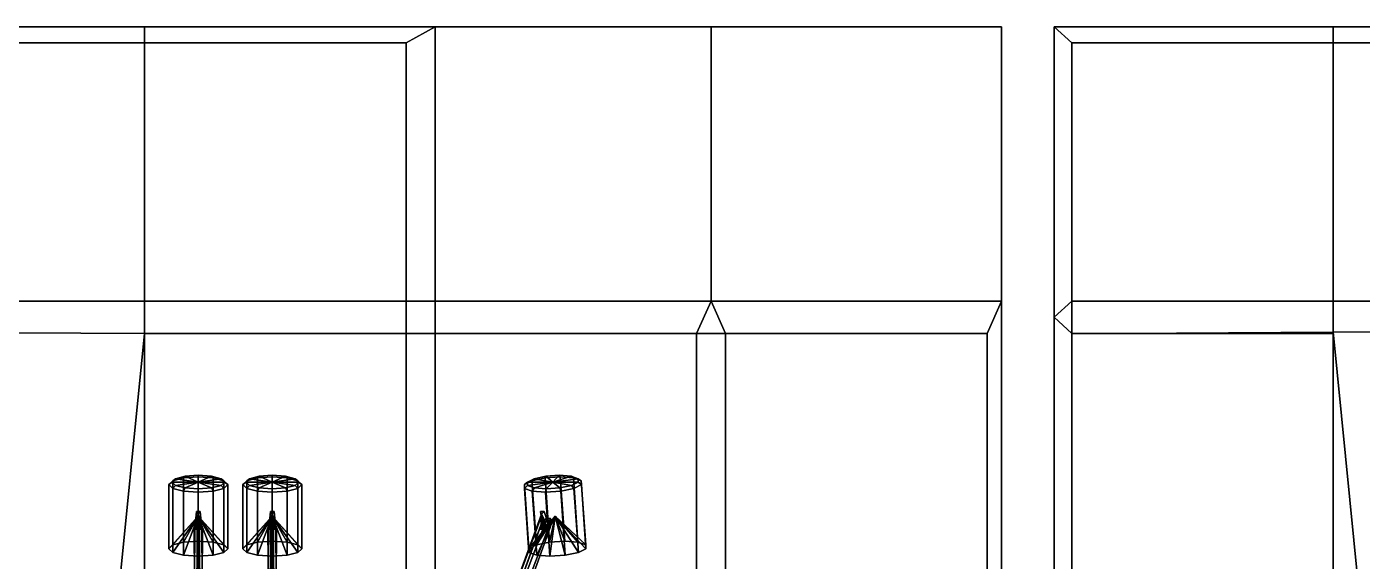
# Model space of a CAD drawing. Extents: x -252 to 252, y 0 to 101.
# Drawn here: x -154.5 to -68.4, y 59.2 to 93.7 of the extents above; entities that cross this region are included whole.
import ezdxf

# ---------------------------------------------------------------- set-up
doc = ezdxf.new("R2010")
doc.units = 0

msp = doc.modelspace()

# ---------------------------------------------------------------- linework, layer by layer
for points in [[(-91.667435, 93.664322, 218.68718), (-91.667191, -0.000022, 218.687424), (-185.538284, 0, 218.687424), (-185.538101, 93.664322, 218.68718)], [(-128.196243, 93.664322, 200.323898), (-91.667435, 93.664322, 218.68718), (-185.538101, 93.664322, 218.68718), (-146.929153, 93.664322, 200.323898)], [(-146.929153, 93.664322, 200.323898), (-185.538101, 93.664322, 218.68718), (-167.535355, 93.664322, 200.323654)], [(-167.535355, 92.616501, 200.323654), (-146.929153, 92.616501, 200.323898), (-146.929153, 93.664322, 200.323898), (-167.535355, 93.664322, 200.323654)], [(-128.196243, 93.664322, 200.323898), (-146.929153, 93.664322, 200.323898), (-146.929153, 92.616501, 200.323898), (-130.069534, 92.616501, 200.323898)], [(-130.069534, 75.979271, 200.323898), (-128.196243, 75.979271, 200.323898), (-128.196243, 93.664322, 200.323898), (-130.069534, 92.616501, 200.323898)], [(-128.196243, 75.979271, 200.323898), (-110.400101, 75.979271, 200.323898), (-110.400101, 93.664322, 200.323654), (-128.196243, 93.664322, 200.323898)], [(-110.400101, 93.664322, 200.323654), (-91.667435, 93.664322, 218.68718), (-128.196243, 93.664322, 200.323898)], [(-91.667191, 93.664322, 200.323898), (-91.667435, 93.664322, 218.68718), (-110.400101, 93.664322, 200.323654)], [(-91.667191, 93.664322, 200.323898), (-110.400101, 93.664322, 200.323654), (-110.400101, 75.979271, 200.323898), (-91.667191, 75.979271, 200.323898)], [(-91.667435, 93.664322, 218.68718), (-91.667191, 75.979271, 200.323898), (-91.667191, 56.198593, 200.323898)], [(-91.667435, 93.664322, 218.68718), (-91.667191, 93.664322, 200.323898), (-91.667191, 75.979271, 200.323898)], [(-91.667191, -0.000022, 218.687424), (-91.667435, 93.664322, 218.68718), (-91.667191, 56.198593, 200.323898), (-91.667191, 37.46571, 200.323898)], [(-88.283768, 56.198578, 200.323654), (-88.283646, 93.664322, 218.68718), (-88.283829, 0, 218.687424), (-88.283585, 38.513527, 200.323898)], [(5.587004, 93.664322, 218.68718), (5.587248, -0.000022, 218.687424), (-88.283829, 0, 218.687424), (-88.283646, 93.664322, 218.68718)], [(-88.283768, 93.664322, 200.323654), (-88.283646, 93.664322, 218.68718), (-88.283768, 74.931458, 200.323654)], [(-87.140518, 75.979271, 200.323898), (-87.140518, 92.616501, 200.323898), (-88.283768, 93.664322, 200.323654), (-88.283768, 74.931458, 200.323654)], [(-87.140518, 92.616501, 200.323898), (-70.280899, 92.616501, 200.323654), (-70.280899, 93.664322, 200.323654), (-88.283768, 93.664322, 200.323654)], [(-70.280899, 93.664322, 200.323654), (-88.283646, 93.664322, 218.68718), (-88.283768, 93.664322, 200.323654)], [(-88.283768, 74.931458, 200.323654), (-88.283646, 93.664322, 218.68718), (-88.283768, 56.198578, 200.323654)], [(-30.941805, 93.664322, 200.323898), (5.587004, 93.664322, 218.68718), (-88.283646, 93.664322, 218.68718), (-49.674713, 93.664322, 200.323898)], [(-49.674713, 93.664322, 200.323898), (-88.283646, 93.664322, 218.68718), (-70.280899, 93.664322, 200.323654)], [(-70.280899, 92.616501, 200.323654), (-49.674713, 92.616501, 200.323898), (-49.674713, 93.664322, 200.323898), (-70.280899, 93.664322, 200.323654)], [(-167.535355, 75.979271, 200.323654), (-146.929153, 75.979271, 200.323898), (-146.929153, 92.616501, 200.323898), (-167.535355, 92.616501, 200.323654)], [(-130.069778, 92.616501, 209.4655), (-146.929153, 92.616501, 209.4655), (-146.929153, 75.979263, 209.4655), (-130.069778, 75.979263, 209.4655)], [(-146.929153, 75.979263, 209.4655), (-146.929153, 92.616501, 209.4655), (-146.929153, 92.616501, 200.323898), (-146.929153, 75.979271, 200.323898)], [(-146.929153, 92.616501, 209.4655), (-130.069778, 92.616501, 209.4655), (-130.069534, 92.616501, 200.323898), (-146.929153, 92.616501, 200.323898)], [(-130.069778, 92.616501, 209.4655), (-130.069778, 75.979263, 209.4655), (-130.069534, 75.979271, 200.323898), (-130.069534, 92.616501, 200.323898)], [(-70.281143, 92.616501, 209.4655), (-87.140579, 92.616501, 209.4655), (-87.140518, 75.979263, 209.4655), (-70.281143, 75.979263, 209.4655)], [(-87.140518, 75.979263, 209.4655), (-87.140579, 92.616501, 209.4655), (-87.140518, 92.616501, 200.323898), (-87.140518, 75.979271, 200.323898)], [(-87.140579, 92.616501, 209.4655), (-70.281143, 92.616501, 209.4655), (-70.280899, 92.616501, 200.323654), (-87.140518, 92.616501, 200.323898)], [(-70.281143, 92.616501, 209.4655), (-70.281143, 75.979263, 209.4655), (-70.280899, 75.979271, 200.323654), (-70.280899, 92.616501, 200.323654)], [(-70.280899, 75.979271, 200.323654), (-49.674713, 75.979271, 200.323898), (-49.674713, 92.616501, 200.323898), (-70.280899, 92.616501, 200.323654)], [(-146.929153, 73.883644, 200.323898), (-146.929153, 75.979271, 200.323898), (-167.535355, 75.979271, 200.323654), (-167.535355, 73.994667, 200.305344)], [(-146.929153, 75.979271, 200.323898), (-146.929153, 73.883644, 200.323898), (-130.069534, 73.883644, 200.323898), (-130.069534, 75.979271, 200.323898)], [(-130.069778, 75.979263, 209.4655), (-146.929153, 75.979263, 209.4655), (-146.929153, 75.979271, 200.323898), (-130.069534, 75.979271, 200.323898)], [(-130.069534, 73.883644, 200.323898), (-128.196243, 73.883644, 200.323898), (-128.196243, 75.979271, 200.323898), (-130.069534, 75.979271, 200.323898)], [(-128.196243, 75.979271, 200.323898), (-128.196243, 73.883644, 200.323898), (-111.336624, 73.883644, 200.323898), (-110.400101, 75.979271, 200.323898)], [(-111.336624, 73.883644, 200.323898), (-109.463577, 73.883644, 200.323898), (-110.400101, 75.979271, 200.323898)], [(-109.463577, 73.883644, 200.323898), (-92.604202, 73.883644, 200.323898), (-91.667191, 75.979271, 200.323898), (-110.400101, 75.979271, 200.323898)], [(-92.604202, 73.883644, 200.323898), (-92.604202, 57.246414, 200.323898), (-91.667191, 56.198593, 200.323898), (-91.667191, 75.979271, 200.323898)], [(-87.140518, 73.883499, 200.323898), (-87.140518, 75.979271, 200.323898), (-88.283768, 74.931458, 200.323654)], [(-70.281143, 75.979263, 209.4655), (-87.140518, 75.979263, 209.4655), (-87.140518, 75.979271, 200.323898), (-70.280899, 75.979271, 200.323654)], [(-87.140518, 75.979271, 200.323898), (-87.140518, 73.883499, 200.323898), (-70.280899, 73.994667, 200.305344), (-70.280899, 75.979271, 200.323654)], [(-49.674713, 73.883644, 200.323898), (-49.674713, 75.979271, 200.323898), (-70.280899, 75.979271, 200.323654), (-70.280899, 73.994667, 200.305344)], [(-87.140762, 57.246414, 200.323654), (-87.140518, 73.883499, 200.323898), (-88.283768, 74.931458, 200.323654), (-88.283768, 56.198578, 200.323654)], [(-148.802444, 55.150764, 200.323898), (-146.929153, 73.883644, 200.323898), (-167.535355, 73.994667, 200.305344), (-165.662125, 55.150764, 200.323898)], [(-146.929153, 57.246414, 200.323898), (-146.929153, 73.883644, 200.323898), (-148.802444, 55.150764, 200.323898)], [(-146.929153, 57.246407, 209.4655), (-146.929153, 73.883636, 209.4655), (-146.929153, 73.883644, 200.323898), (-146.929153, 57.246414, 200.323898)], [(-146.929153, 73.883636, 209.4655), (-130.069778, 73.883636, 209.4655), (-130.069534, 73.883644, 200.323898), (-146.929153, 73.883644, 200.323898)], [(-130.069778, 73.883636, 209.4655), (-146.929153, 73.883636, 209.4655), (-146.929153, 57.246407, 209.4655), (-130.069778, 57.246407, 209.4655)], [(-130.069778, 73.883636, 209.4655), (-130.069778, 57.246407, 209.4655), (-130.069534, 57.246414, 200.323898), (-130.069534, 73.883644, 200.323898)], [(-128.196243, 73.883644, 200.323898), (-130.069534, 73.883644, 200.323898), (-130.069534, 57.246414, 200.323898), (-128.196243, 57.246414, 200.323898)], [(-128.196243, 57.246407, 209.4655), (-128.196243, 73.883636, 209.4655), (-128.196243, 73.883644, 200.323898), (-128.196243, 57.246414, 200.323898)], [(-128.196243, 73.883636, 209.4655), (-111.336868, 73.883636, 209.465744), (-111.336624, 73.883644, 200.323898), (-128.196243, 73.883644, 200.323898)], [(-111.336868, 73.883636, 209.465744), (-128.196243, 73.883636, 209.4655), (-128.196243, 57.246407, 209.4655), (-111.336868, 57.246407, 209.4655)], [(-111.336868, 73.883636, 209.465744), (-111.336868, 57.246407, 209.4655), (-111.336624, 57.246414, 200.323898), (-111.336624, 73.883644, 200.323898)], [(-111.336624, 57.246414, 200.323898), (-109.463577, 57.246414, 200.323898), (-109.463577, 73.883644, 200.323898), (-111.336624, 73.883644, 200.323898)], [(-109.463577, 57.246407, 209.465744), (-109.463577, 73.883636, 209.4655), (-109.463577, 73.883644, 200.323898), (-109.463577, 57.246414, 200.323898)], [(-109.463577, 73.883636, 209.4655), (-92.603958, 73.883636, 209.4655), (-92.604202, 73.883644, 200.323898), (-109.463577, 73.883644, 200.323898)], [(-92.603958, 73.883636, 209.4655), (-109.463577, 73.883636, 209.4655), (-109.463577, 57.246407, 209.465744), (-92.603958, 57.246407, 209.4655)], [(-92.603958, 73.883636, 209.4655), (-92.603958, 57.246407, 209.4655), (-92.604202, 57.246414, 200.323898), (-92.604202, 73.883644, 200.323898)], [(-87.140762, 57.246254, 209.447189), (-87.140701, 73.883476, 209.446945), (-87.140518, 73.883484, 200.305344), (-87.140518, 57.246254, 200.305344)], [(-70.281143, 73.883476, 209.446945), (-87.140701, 73.883476, 209.446945), (-87.140762, 57.246254, 209.447189), (-70.281143, 57.246254, 209.447189)], [(-87.140701, 73.883476, 209.446945), (-70.281143, 73.883476, 209.446945), (-70.280899, 73.883484, 200.305344), (-87.140518, 73.883484, 200.305344)], [(-70.281143, 73.883476, 209.446945), (-70.281143, 57.246254, 209.447189), (-70.280899, 57.246254, 200.305344), (-70.280899, 73.883484, 200.305344)], [(-68.407669, 55.150764, 200.323898), (-70.280899, 73.994667, 200.305344), (-70.280899, 57.246254, 200.305344)], [(-51.548004, 55.150764, 200.323898), (-49.674713, 73.883644, 200.323898), (-70.280899, 73.994667, 200.305344), (-68.407669, 55.150764, 200.323898)], [(-144.311813, 64.687241, -18.791405), (-144.932327, 64.526634, -18.192032), (-145.112656, 64.390854, -18.33625), (-144.415939, 64.571182, -19.009254)], [(-143.464188, 64.307251, -17.373314), (-144.932327, 64.526634, -18.192032), (-144.311813, 64.687241, -18.791405)], [(-143.464127, 64.746025, -19.010796), (-144.311813, 64.687241, -18.791405), (-144.415939, 64.571182, -19.009254), (-143.464188, 64.637184, -19.2556)], [(-143.464188, 64.637184, -19.2556), (-144.415939, 64.571182, -19.009254), (-144.415939, 60.440865, -20.115974), (-143.464127, 60.50687, -20.362236)], [(-143.464188, 64.307251, -17.373314), (-144.311813, 64.687241, -18.791405), (-143.464127, 64.746025, -19.010796)], [(-143.464188, 64.307251, -17.373314), (-143.464127, 64.746025, -19.010796), (-142.61647, 64.687241, -18.791443)], [(-142.61647, 64.687241, -18.791443), (-143.464127, 64.746025, -19.010796), (-143.464188, 64.637184, -19.2556), (-142.512436, 64.571182, -19.009247)], [(-143.464188, 64.307251, -17.373314), (-142.61647, 64.687241, -18.791443), (-141.995956, 64.526634, -18.192078)], [(-142.512436, 64.571182, -19.009247), (-143.464188, 64.637184, -19.2556), (-143.464127, 60.50687, -20.362236), (-142.512436, 60.440865, -20.115967)], [(-141.995956, 64.526634, -18.192078), (-142.61647, 64.687241, -18.791443), (-142.512436, 64.571182, -19.009247), (-141.815689, 64.390854, -18.33625)], [(-140.162613, 64.526634, 76.683945), (-139.542099, 64.687241, 77.28331), (-139.646133, 64.571182, 77.501114), (-140.34288, 64.390854, 76.828117)], [(-138.694382, 64.307251, 75.865181), (-139.542099, 64.687241, 77.28331), (-140.162613, 64.526634, 76.683945)], [(-139.542099, 64.687241, 77.28331), (-138.694443, 64.746025, 77.502663), (-138.694382, 64.637184, 77.747467), (-139.646133, 64.571182, 77.501114)], [(-139.646133, 64.571182, 77.501114), (-138.694382, 64.637184, 77.747467), (-138.694443, 60.50687, 78.854103), (-139.646133, 60.440865, 78.607834)], [(-138.694382, 64.307251, 75.865181), (-138.694443, 64.746025, 77.502663), (-139.542099, 64.687241, 77.28331)], [(-138.694382, 64.307251, 75.865181), (-137.846786, 64.687241, 77.283272), (-138.694443, 64.746025, 77.502663)], [(-138.694443, 64.746025, 77.502663), (-137.846786, 64.687241, 77.283272), (-137.74263, 64.571182, 77.501122), (-138.694382, 64.637184, 77.747467)], [(-138.694382, 64.637184, 77.747467), (-137.74263, 64.571182, 77.501122), (-137.74263, 60.440865, 78.607841), (-138.694443, 60.50687, 78.854103)], [(-138.694382, 64.307251, 75.865181), (-137.226273, 64.526634, 76.683899), (-137.846786, 64.687241, 77.283272)], [(-137.846786, 64.687241, 77.283272), (-137.226273, 64.526634, 76.683899), (-137.045914, 64.390854, 76.828117), (-137.74263, 64.571182, 77.501122)], [(-121.817245, 64.526634, -199.103561), (-121.062759, 64.687241, -198.685226), (-121.106888, 64.571182, -198.447922), (-121.954086, 64.390854, -198.917648)], [(-120.610977, 64.307251, -200.274429), (-121.062759, 64.687241, -198.685226), (-121.817245, 64.526634, -199.103561)], [(-121.062759, 64.687241, -198.685226), (-120.18721, 64.746025, -198.692734), (-120.123795, 64.637184, -198.456284), (-121.106888, 64.571182, -198.447922)], [(-121.106888, 64.571182, -198.447922), (-120.123795, 64.637184, -198.456284), (-119.837418, 60.50687, -197.387344), (-120.82045, 60.440865, -197.378891)], [(-120.610977, 64.307251, -200.274429), (-120.18721, 64.746025, -198.692734), (-121.062759, 64.687241, -198.685226)], [(-120.610977, 64.307251, -200.274429), (-119.425217, 64.687241, -199.124039), (-120.18721, 64.746025, -198.692734)], [(-120.610977, 64.307251, -200.274429), (-118.980972, 64.526634, -199.863602), (-119.425217, 64.687241, -199.124039)], [(-120.18721, 64.746025, -198.692734), (-119.425217, 64.687241, -199.124039), (-119.268234, 64.571182, -198.940567), (-120.123795, 64.637184, -198.456284)], [(-120.123795, 64.637184, -198.456284), (-119.268234, 64.571182, -198.940567), (-118.981796, 60.440865, -197.871567), (-119.837418, 60.50687, -197.387344)], [(-119.425217, 64.687241, -199.124039), (-118.980972, 64.526634, -199.863602), (-118.769424, 64.390854, -199.770981), (-119.268234, 64.571182, -198.940567)], [(-144.932327, 64.526634, -18.192032), (-145.1595, 64.307251, -17.373276), (-145.367661, 64.144524, -17.416893), (-145.112656, 64.390854, -18.33625)], [(-145.112656, 64.390854, -18.33625), (-145.367661, 64.144524, -17.416893), (-145.367661, 60.014206, -18.523613), (-145.112686, 60.26054, -19.442963)], [(-145.1595, 64.307251, -17.373276), (-144.932358, 64.087868, -16.554558), (-145.112625, 63.89819, -16.497551), (-145.367661, 64.144524, -17.416893)], [(-145.367661, 64.144524, -17.416893), (-145.112625, 63.89819, -16.497551), (-145.112625, 59.767876, -17.604263), (-145.367661, 60.014206, -18.523613)], [(-143.464188, 64.307251, -17.373314), (-145.1595, 64.307251, -17.373276), (-144.932327, 64.526634, -18.192032)], [(-143.464188, 64.307251, -17.373314), (-144.932358, 64.087868, -16.554558), (-145.1595, 64.307251, -17.373276)], [(-144.415939, 64.571182, -19.009254), (-145.112656, 64.390854, -18.33625), (-145.112686, 60.26054, -19.442963), (-144.415939, 60.440865, -20.115974)], [(-144.932358, 64.087868, -16.554558), (-144.311844, 63.927269, -15.955185), (-144.415939, 63.717857, -15.824623), (-145.112625, 63.89819, -16.497551)], [(-145.112625, 63.89819, -16.497551), (-144.415939, 63.717857, -15.824623), (-144.415939, 59.587547, -16.931343), (-145.112625, 59.767876, -17.604263)], [(-143.464188, 64.307251, -17.373314), (-144.311844, 63.927269, -15.955185), (-144.932358, 64.087868, -16.554558)], [(-144.311844, 63.927269, -15.955185), (-143.464127, 63.868484, -15.735756), (-143.464188, 63.651855, -15.578278), (-144.415939, 63.717857, -15.824623)], [(-143.464188, 64.307251, -17.373314), (-143.464127, 63.868484, -15.735756), (-144.311844, 63.927269, -15.955185)], [(-143.464188, 64.307251, -17.373314), (-141.995956, 64.526634, -18.192078), (-141.768936, 64.307251, -17.373276)], [(-143.464188, 64.307251, -17.373314), (-141.996017, 64.087868, -16.554596), (-142.616531, 63.927269, -15.955223)], [(-143.464188, 64.307251, -17.373314), (-141.768936, 64.307251, -17.373276), (-141.996017, 64.087868, -16.554596)], [(-143.464188, 64.307251, -17.373314), (-142.616531, 63.927269, -15.955223), (-143.464127, 63.868484, -15.735756)], [(-143.464127, 63.868484, -15.735756), (-142.616531, 63.927269, -15.955223), (-142.512436, 63.717857, -15.824615), (-143.464188, 63.651855, -15.578278)], [(-142.616531, 63.927269, -15.955223), (-141.996017, 64.087868, -16.554596), (-141.815659, 63.89819, -16.497551), (-142.512436, 63.717857, -15.824615)], [(-141.815689, 64.390854, -18.33625), (-142.512436, 64.571182, -19.009247), (-142.512436, 60.440865, -20.115967), (-141.815689, 60.26054, -19.442963)], [(-142.512436, 63.717857, -15.824615), (-141.815659, 63.89819, -16.497551), (-141.815659, 59.767876, -17.604263), (-142.512436, 59.587547, -16.931335)], [(-141.996017, 64.087868, -16.554596), (-141.768936, 64.307251, -17.373276), (-141.560623, 64.144524, -17.416893), (-141.815659, 63.89819, -16.497551)], [(-141.768936, 64.307251, -17.373276), (-141.995956, 64.526634, -18.192078), (-141.815689, 64.390854, -18.33625), (-141.560623, 64.144524, -17.416893)], [(-141.560623, 64.144524, -17.416893), (-141.815689, 64.390854, -18.33625), (-141.815689, 60.26054, -19.442963), (-141.560623, 60.014206, -18.523613)], [(-141.815659, 63.89819, -16.497551), (-141.560623, 64.144524, -17.416893), (-141.560623, 60.014206, -18.523613), (-141.815659, 59.767876, -17.604263)], [(-140.389633, 64.307251, 75.865143), (-140.162613, 64.526634, 76.683945), (-140.34288, 64.390854, 76.828117), (-140.597946, 64.144524, 75.90876)], [(-140.597946, 64.144524, 75.90876), (-140.34288, 64.390854, 76.828117), (-140.34288, 60.26054, 77.93483), (-140.597946, 60.014206, 77.01548)], [(-140.162582, 64.087868, 75.046463), (-140.389633, 64.307251, 75.865143), (-140.597946, 64.144524, 75.90876), (-140.342941, 63.89819, 74.989418)], [(-140.342941, 63.89819, 74.989418), (-140.597946, 64.144524, 75.90876), (-140.597946, 60.014206, 77.01548), (-140.342941, 59.767876, 76.09613)], [(-138.694382, 64.307251, 75.865181), (-140.162613, 64.526634, 76.683945), (-140.389633, 64.307251, 75.865143)], [(-138.694382, 64.307251, 75.865181), (-140.389633, 64.307251, 75.865143), (-140.162582, 64.087868, 75.046463)], [(-139.542068, 63.927269, 74.44709), (-140.162582, 64.087868, 75.046463), (-140.342941, 63.89819, 74.989418), (-139.646133, 63.717857, 74.316483)], [(-139.646133, 63.717857, 74.316483), (-140.342941, 63.89819, 74.989418), (-140.342941, 59.767876, 76.09613), (-139.646133, 59.587547, 75.423203)], [(-140.34288, 64.390854, 76.828117), (-139.646133, 64.571182, 77.501114), (-139.646133, 60.440865, 78.607834), (-140.34288, 60.26054, 77.93483)], [(-138.694382, 64.307251, 75.865181), (-140.162582, 64.087868, 75.046463), (-139.542068, 63.927269, 74.44709)], [(-138.694443, 63.868484, 74.227623), (-139.542068, 63.927269, 74.44709), (-139.646133, 63.717857, 74.316483), (-138.694382, 63.651855, 74.070145)], [(-138.694382, 64.307251, 75.865181), (-139.542068, 63.927269, 74.44709), (-138.694443, 63.868484, 74.227623)], [(-138.694382, 64.307251, 75.865181), (-138.694443, 63.868484, 74.227623), (-137.846725, 63.927269, 74.447052)], [(-137.846725, 63.927269, 74.447052), (-138.694443, 63.868484, 74.227623), (-138.694382, 63.651855, 74.070145), (-137.74263, 63.717857, 74.31649)], [(-138.694382, 64.307251, 75.865181), (-136.999069, 64.307251, 75.865143), (-137.226273, 64.526634, 76.683899)], [(-138.694382, 64.307251, 75.865181), (-137.226212, 64.087868, 75.046425), (-136.999069, 64.307251, 75.865143)], [(-138.694382, 64.307251, 75.865181), (-137.846725, 63.927269, 74.447052), (-137.226212, 64.087868, 75.046425)], [(-137.226212, 64.087868, 75.046425), (-137.846725, 63.927269, 74.447052), (-137.74263, 63.717857, 74.31649), (-137.045944, 63.89819, 74.989418)], [(-137.74263, 64.571182, 77.501122), (-137.045914, 64.390854, 76.828117), (-137.045914, 60.26054, 77.93483), (-137.74263, 60.440865, 78.607841)], [(-137.045944, 63.89819, 74.989418), (-137.74263, 63.717857, 74.31649), (-137.74263, 59.587547, 75.42321), (-137.045944, 59.767876, 76.09613)], [(-137.226273, 64.526634, 76.683899), (-136.999069, 64.307251, 75.865143), (-136.790939, 64.144524, 75.90876), (-137.045914, 64.390854, 76.828117)], [(-136.999069, 64.307251, 75.865143), (-137.226212, 64.087868, 75.046425), (-137.045944, 63.89819, 74.989418), (-136.790939, 64.144524, 75.90876)], [(-136.790939, 64.144524, 75.90876), (-137.045944, 63.89819, 74.989418), (-137.045944, 59.767876, 76.09613), (-136.790939, 60.014206, 77.01548)], [(-137.045914, 64.390854, 76.828117), (-136.790939, 64.144524, 75.90876), (-136.790939, 60.014206, 77.01548), (-137.045914, 60.26054, 77.93483)], [(-122.248459, 64.307251, -199.835709), (-121.817245, 64.526634, -199.103561), (-121.954086, 64.390854, -198.917648), (-122.4384, 64.144524, -199.73967)], [(-122.4384, 64.144524, -199.73967), (-121.954086, 64.390854, -198.917648), (-121.667648, 60.26054, -197.848648), (-122.151962, 60.014206, -198.67067)], [(-122.241043, 64.087868, -200.685257), (-122.248459, 64.307251, -199.835709), (-122.4384, 64.144524, -199.73967), (-122.430008, 63.89819, -200.69368)], [(-122.430008, 63.89819, -200.69368), (-122.4384, 64.144524, -199.73967), (-122.151962, 60.014206, -198.67067), (-122.14357, 59.767876, -199.62468)], [(-121.796799, 63.927269, -201.42482), (-122.241043, 64.087868, -200.685257), (-122.430008, 63.89819, -200.69368), (-121.931137, 63.717857, -201.524033)], [(-121.931137, 63.717857, -201.524033), (-122.430008, 63.89819, -200.69368), (-122.14357, 59.767876, -199.62468), (-121.644699, 59.587547, -200.455032)], [(-120.610977, 64.307251, -200.274429), (-121.817245, 64.526634, -199.103561), (-122.248459, 64.307251, -199.835709)], [(-120.610977, 64.307251, -200.274429), (-122.248459, 64.307251, -199.835709), (-122.241043, 64.087868, -200.685257)], [(-120.610977, 64.307251, -200.274429), (-122.241043, 64.087868, -200.685257), (-121.796799, 63.927269, -201.42482)], [(-121.954086, 64.390854, -198.917648), (-121.106888, 64.571182, -198.447922), (-120.82045, 60.440865, -197.378891), (-121.667648, 60.26054, -197.848648)], [(-121.034866, 63.868484, -201.856186), (-121.796799, 63.927269, -201.42482), (-121.931137, 63.717857, -201.524033), (-121.075577, 63.651855, -202.008316)], [(-120.610977, 64.307251, -200.274429), (-121.796799, 63.927269, -201.42482), (-121.034866, 63.868484, -201.856186)], [(-120.159256, 63.927269, -201.863632), (-121.034866, 63.868484, -201.856186), (-121.075577, 63.651855, -202.008316), (-120.092484, 63.717857, -202.016678)], [(-120.610977, 64.307251, -200.274429), (-121.034866, 63.868484, -201.856186), (-120.159256, 63.927269, -201.863632)], [(-120.610977, 64.307251, -200.274429), (-118.973434, 64.307251, -200.713242), (-118.980972, 64.526634, -199.863602)], [(-120.610977, 64.307251, -200.274429), (-119.404739, 64.087868, -201.445267), (-118.973434, 64.307251, -200.713242)], [(-120.610977, 64.307251, -200.274429), (-120.159256, 63.927269, -201.863632), (-119.404739, 64.087868, -201.445267)], [(-119.404739, 64.087868, -201.445267), (-120.159256, 63.927269, -201.863632), (-120.092484, 63.717857, -202.016678), (-119.245377, 63.89819, -201.547012)], [(-119.245377, 63.89819, -201.547012), (-120.092484, 63.717857, -202.016678), (-119.806046, 59.587547, -200.947678), (-118.958939, 59.767876, -200.478012)], [(-118.973434, 64.307251, -200.713242), (-119.404739, 64.087868, -201.445267), (-119.245377, 63.89819, -201.547012), (-118.761093, 64.144524, -200.724991)], [(-119.268234, 64.571182, -198.940567), (-118.769424, 64.390854, -199.770981), (-118.482986, 60.26054, -198.701981), (-118.981796, 60.440865, -197.871567)], [(-118.761093, 64.144524, -200.724991), (-119.245377, 63.89819, -201.547012), (-118.958939, 59.767876, -200.478012), (-118.474655, 60.014206, -199.655991)], [(-118.980972, 64.526634, -199.863602), (-118.973434, 64.307251, -200.713242), (-118.761093, 64.144524, -200.724991), (-118.769424, 64.390854, -199.770981)], [(-118.769424, 64.390854, -199.770981), (-118.761093, 64.144524, -200.724991), (-118.474655, 60.014206, -199.655991), (-118.482986, 60.26054, -198.701981)], [(-144.415939, 63.717857, -15.824623), (-143.464188, 63.651855, -15.578278), (-143.464188, 59.521545, -16.684998), (-144.415939, 59.587547, -16.931343)], [(-143.464188, 63.651855, -15.578278), (-142.512436, 63.717857, -15.824615), (-142.512436, 59.587547, -16.931335), (-143.464188, 59.521545, -16.684998)], [(-138.694382, 63.651855, 74.070145), (-139.646133, 63.717857, 74.316483), (-139.646133, 59.587547, 75.423203), (-138.694382, 59.521545, 75.176865)], [(-137.74263, 63.717857, 74.31649), (-138.694382, 63.651855, 74.070145), (-138.694382, 59.521545, 75.176865), (-137.74263, 59.587547, 75.42321)], [(-121.075577, 63.651855, -202.008316), (-121.931137, 63.717857, -201.524033), (-121.644699, 59.587547, -200.455032), (-120.789139, 59.521545, -200.939285)], [(-120.092484, 63.717857, -202.016678), (-121.075577, 63.651855, -202.008316), (-120.789139, 59.521545, -200.939285), (-119.806046, 59.587547, -200.947678)], [(-143.464188, 62.11216, -17.96151), (-145.112686, 60.26054, -19.442963), (-145.367661, 60.014206, -18.523613)], [(-143.464188, 62.11216, -17.96151), (-145.367661, 60.014206, -18.523613), (-145.112625, 59.767876, -17.604263)], [(-143.464188, 62.11216, -17.96151), (-144.415939, 60.440865, -20.115974), (-145.112686, 60.26054, -19.442963)], [(-143.464188, 62.11216, -17.96151), (-145.112625, 59.767876, -17.604263), (-144.415939, 59.587547, -16.931343)], [(-143.464188, 62.11216, -17.96151), (-143.464127, 60.50687, -20.362236), (-144.415939, 60.440865, -20.115974)], [(-143.464188, 62.11216, -17.96151), (-144.415939, 59.587547, -16.931343), (-143.464188, 59.521545, -16.684998)], [(-143.351181, 62.404327, -14.785599), (-143.577164, 62.404327, -14.785637), (-143.663651, 61.553795, -15.557556), (-143.264603, 61.553795, -15.557518)], [(-143.577164, 62.404327, -14.785637), (-143.464127, 62.233093, -14.617249), (-143.619736, 61.317402, -15.173706), (-143.663651, 61.553795, -15.557556)], [(-143.546982, 62.000816, -14.75367), (-143.619736, 61.317402, -15.173706), (-143.464127, 62.233093, -14.617249)], [(-143.577164, 62.404327, -14.785637), (-143.351181, 62.404327, -14.785599), (-143.464127, 62.233093, -14.617249)], [(-143.546982, 62.000816, -14.75367), (-143.464127, 62.233093, -14.617249), (-143.464127, 55.787048, -5.433395), (-143.56926, 55.562237, -5.609726)], [(-143.464127, 62.233093, -14.617249), (-143.546982, 62.000816, -14.75367), (-143.380814, 62.000816, -14.7537)], [(-143.464188, 62.11216, -17.96151), (-142.512436, 59.587547, -16.931335), (-141.815659, 59.767876, -17.604263)], [(-143.464188, 62.11216, -17.96151), (-141.815659, 59.767876, -17.604263), (-141.560623, 60.014206, -18.523613)], [(-143.464188, 62.11216, -17.96151), (-141.560623, 60.014206, -18.523613), (-141.815689, 60.26054, -19.442963)], [(-143.464188, 62.11216, -17.96151), (-141.815689, 60.26054, -19.442963), (-142.512436, 60.440865, -20.115967)], [(-143.464188, 62.11216, -17.96151), (-142.512436, 60.440865, -20.115967), (-143.464127, 60.50687, -20.362236)], [(-143.464188, 62.11216, -17.96151), (-143.464188, 59.521545, -16.684998), (-142.512436, 59.587547, -16.931335)], [(-143.464127, 62.233093, -14.617249), (-143.351181, 62.404327, -14.785599), (-143.264603, 61.553795, -15.557518), (-143.308517, 61.317402, -15.173744)], [(-143.464127, 62.233093, -14.617249), (-143.380814, 62.000816, -14.7537), (-143.358475, 55.562237, -5.609665), (-143.464127, 55.787048, -5.433395)], [(-143.380814, 62.000816, -14.7537), (-143.464127, 62.233093, -14.617249), (-143.308517, 61.317402, -15.173744)], [(-138.694382, 62.11216, 76.453377), (-140.342941, 59.767876, 76.09613), (-140.597946, 60.014206, 77.01548)], [(-138.694382, 62.11216, 76.453377), (-140.597946, 60.014206, 77.01548), (-140.34288, 60.26054, 77.93483)], [(-138.694382, 62.11216, 76.453377), (-139.646133, 59.587547, 75.423203), (-140.342941, 59.767876, 76.09613)], [(-138.694382, 62.11216, 76.453377), (-140.34288, 60.26054, 77.93483), (-139.646133, 60.440865, 78.607834)], [(-138.694382, 62.11216, 76.453377), (-139.646133, 60.440865, 78.607834), (-138.694443, 60.50687, 78.854103)], [(-138.694382, 62.11216, 76.453377), (-138.694382, 59.521545, 75.176865), (-139.646133, 59.587547, 75.423203)], [(-138.694443, 62.233093, 73.109116), (-138.807388, 62.404327, 73.277466), (-138.893967, 61.553795, 74.049385), (-138.850052, 61.317402, 73.665611)], [(-138.807388, 62.404327, 73.277466), (-138.581406, 62.404327, 73.277504), (-138.494919, 61.553795, 74.049423), (-138.893967, 61.553795, 74.049385)], [(-138.777756, 62.000816, 73.245567), (-138.694443, 62.233093, 73.109116), (-138.850052, 61.317402, 73.665611)], [(-138.581406, 62.404327, 73.277504), (-138.807388, 62.404327, 73.277466), (-138.694443, 62.233093, 73.109116)], [(-138.694443, 62.233093, 73.109116), (-138.777756, 62.000816, 73.245567), (-138.800095, 55.562237, 64.101532), (-138.694443, 55.787048, 63.925262)], [(-138.694443, 62.233093, 73.109116), (-138.611618, 62.000816, 73.245537), (-138.777756, 62.000816, 73.245567)], [(-138.581406, 62.404327, 73.277504), (-138.694443, 62.233093, 73.109116), (-138.538834, 61.317402, 73.665573), (-138.494919, 61.553795, 74.049423)], [(-138.611618, 62.000816, 73.245537), (-138.694443, 62.233093, 73.109116), (-138.694443, 55.787048, 63.925262), (-138.58934, 55.562237, 64.101593)], [(-138.611618, 62.000816, 73.245537), (-138.538834, 61.317402, 73.665573), (-138.694443, 62.233093, 73.109116)], [(-138.694382, 62.11216, 76.453377), (-138.694443, 60.50687, 78.854103), (-137.74263, 60.440865, 78.607841)], [(-138.694382, 62.11216, 76.453377), (-137.74263, 60.440865, 78.607841), (-137.045914, 60.26054, 77.93483)], [(-138.694382, 62.11216, 76.453377), (-137.045914, 60.26054, 77.93483), (-136.790939, 60.014206, 77.01548)], [(-138.694382, 62.11216, 76.453377), (-136.790939, 60.014206, 77.01548), (-137.045944, 59.767876, 76.09613)], [(-138.694382, 62.11216, 76.453377), (-137.045944, 59.767876, 76.09613), (-137.74263, 59.587547, 75.42321)], [(-138.694382, 62.11216, 76.453377), (-137.74263, 59.587547, 75.42321), (-138.694382, 59.521545, 75.176865)], [(-121.324356, 62.233093, -202.936569), (-121.369492, 62.000816, -202.783218), (-123.757736, 55.562237, -211.609879), (-123.701309, 55.787048, -211.80751)], [(-121.20903, 62.000816, -202.826248), (-121.324356, 62.233093, -202.936569), (-123.701309, 55.787048, -211.80751), (-123.554123, 55.562237, -211.664383)], [(-120.458755, 62.11216, -199.706284), (-122.14357, 59.767876, -199.62468), (-122.151962, 60.014206, -198.67067)], [(-120.458755, 62.11216, -199.706284), (-122.151962, 60.014206, -198.67067), (-121.667648, 60.26054, -197.848648)], [(-120.458755, 62.11216, -199.706284), (-121.644699, 59.587547, -200.455032), (-122.14357, 59.767876, -199.62468)], [(-120.458755, 62.11216, -199.706284), (-121.667648, 60.26054, -197.848648), (-120.82045, 60.440865, -197.378891)], [(-120.458755, 62.11216, -199.706284), (-120.789139, 59.521545, -200.939285), (-121.644699, 59.587547, -200.455032)], [(-121.171585, 62.404327, -202.803177), (-121.389877, 62.404327, -202.744736), (-121.324356, 62.233093, -202.936569)], [(-121.324356, 62.233093, -202.936569), (-121.389877, 62.404327, -202.744736), (-121.273697, 61.553795, -201.9767), (-121.330612, 61.317402, -202.35878)], [(-121.389877, 62.404327, -202.744736), (-121.171585, 62.404327, -202.803177), (-120.88826, 61.553795, -202.079941), (-121.273697, 61.553795, -201.9767)], [(-121.324356, 62.233093, -202.936569), (-121.20903, 62.000816, -202.826248), (-121.369492, 62.000816, -202.783218)], [(-121.369492, 62.000816, -202.783218), (-121.324356, 62.233093, -202.936569), (-121.330612, 61.317402, -202.35878)], [(-121.171585, 62.404327, -202.803177), (-121.324356, 62.233093, -202.936569), (-121.030014, 61.317402, -202.439346), (-120.88826, 61.553795, -202.079941)], [(-121.20903, 62.000816, -202.826248), (-121.030014, 61.317402, -202.439346), (-121.324356, 62.233093, -202.936569)], [(-120.458755, 62.11216, -199.706284), (-120.82045, 60.440865, -197.378891), (-119.837418, 60.50687, -197.387344)], [(-120.458755, 62.11216, -199.706284), (-119.806046, 59.587547, -200.947678), (-120.789139, 59.521545, -200.939285)], [(-120.458755, 62.11216, -199.706284), (-119.837418, 60.50687, -197.387344), (-118.981796, 60.440865, -197.871567)], [(-120.458755, 62.11216, -199.706284), (-118.981796, 60.440865, -197.871567), (-118.482986, 60.26054, -198.701981)], [(-120.458755, 62.11216, -199.706284), (-118.482986, 60.26054, -198.701981), (-118.474655, 60.014206, -199.655991)], [(-120.458755, 62.11216, -199.706284), (-118.474655, 60.014206, -199.655991), (-118.958939, 59.767876, -200.478012)], [(-120.458755, 62.11216, -199.706284), (-118.958939, 59.767876, -200.478012), (-119.806046, 59.587547, -200.947678)], [(-143.24263, 61.375038, -15.878426), (-143.685715, 61.375038, -15.878365), (-143.741074, 54.753464, -6.491165), (-143.187302, 54.753464, -6.491127)], [(-143.685715, 61.375038, -15.878365), (-143.741013, 61.266808, -15.101486), (-143.683701, 54.972626, -6.112518), (-143.741074, 54.753464, -6.491165)], [(-143.663651, 61.553795, -15.557556), (-143.741013, 61.266808, -15.101486), (-143.685715, 61.375038, -15.878365)], [(-143.619736, 61.317402, -15.173706), (-143.741013, 61.266808, -15.101486), (-143.663651, 61.553795, -15.557556)], [(-143.619736, 61.317402, -15.173706), (-143.308517, 61.317402, -15.173744), (-143.187241, 61.266808, -15.101448), (-143.741013, 61.266808, -15.101486)], [(-143.741013, 61.266808, -15.101486), (-143.187241, 61.266808, -15.101448), (-143.244644, 54.972626, -6.112518), (-143.683701, 54.972626, -6.112518)], [(-143.630295, 61.822395, -16.447968), (-143.630295, 61.963112, -16.234512), (-143.663651, 61.553795, -15.557556), (-143.685715, 61.375038, -15.878365)], [(-143.297989, 61.822395, -16.447975), (-143.630295, 61.822395, -16.447968), (-143.685715, 61.375038, -15.878365), (-143.24263, 61.375038, -15.878426)], [(-143.630295, 61.963112, -16.234512), (-143.297989, 61.963112, -16.23452), (-143.264603, 61.553795, -15.557518), (-143.663651, 61.553795, -15.557556)], [(-143.297989, 61.963112, -16.23452), (-143.630295, 61.963112, -16.234512), (-143.630295, 61.822395, -16.447968), (-143.297989, 61.822395, -16.447975)], [(-143.546982, 62.000816, -14.75367), (-143.380814, 62.000816, -14.7537), (-143.308517, 61.317402, -15.173744), (-143.619736, 61.317402, -15.173706)], [(-143.380814, 62.000816, -14.7537), (-143.546982, 62.000816, -14.75367), (-143.56926, 55.562237, -5.609726), (-143.358475, 55.562237, -5.609665)], [(-143.308517, 61.317402, -15.173744), (-143.264603, 61.553795, -15.557518), (-143.187241, 61.266808, -15.101448)], [(-143.297989, 61.963112, -16.23452), (-143.297989, 61.822395, -16.447975), (-143.24263, 61.375038, -15.878426), (-143.264603, 61.553795, -15.557518)], [(-143.264603, 61.553795, -15.557518), (-143.24263, 61.375038, -15.878426), (-143.187241, 61.266808, -15.101448)], [(-143.187241, 61.266808, -15.101448), (-143.24263, 61.375038, -15.878426), (-143.187302, 54.753464, -6.491127), (-143.244644, 54.972626, -6.112518)], [(-138.893967, 61.553795, 74.049385), (-138.915939, 61.375038, 74.370293), (-138.971329, 61.266808, 73.593315)], [(-138.850052, 61.317402, 73.665611), (-138.893967, 61.553795, 74.049385), (-138.971329, 61.266808, 73.593315)], [(-138.971329, 61.266808, 73.593315), (-138.915939, 61.375038, 74.370293), (-138.971268, 54.753464, 64.982994), (-138.913925, 54.972626, 64.604385)], [(-138.538834, 61.317402, 73.665573), (-138.850052, 61.317402, 73.665611), (-138.971329, 61.266808, 73.593315), (-138.417557, 61.266808, 73.593353)], [(-138.417557, 61.266808, 73.593353), (-138.971329, 61.266808, 73.593315), (-138.913925, 54.972626, 64.604385), (-138.474869, 54.972626, 64.604385)], [(-138.915939, 61.375038, 74.370293), (-138.472855, 61.375038, 74.370232), (-138.417526, 54.753464, 64.983032), (-138.971268, 54.753464, 64.982994)], [(-138.86058, 61.963112, 74.726387), (-138.86058, 61.822395, 74.939842), (-138.915939, 61.375038, 74.370293), (-138.893967, 61.553795, 74.049385)], [(-138.86058, 61.822395, 74.939842), (-138.528305, 61.822395, 74.939835), (-138.472855, 61.375038, 74.370232), (-138.915939, 61.375038, 74.370293)], [(-138.528305, 61.963112, 74.726379), (-138.86058, 61.963112, 74.726387), (-138.893967, 61.553795, 74.049385), (-138.494919, 61.553795, 74.049423)], [(-138.86058, 61.963112, 74.726387), (-138.528305, 61.963112, 74.726379), (-138.528305, 61.822395, 74.939835), (-138.86058, 61.822395, 74.939842)], [(-138.611618, 62.000816, 73.245537), (-138.777756, 62.000816, 73.245567), (-138.850052, 61.317402, 73.665611), (-138.538834, 61.317402, 73.665573)], [(-138.777756, 62.000816, 73.245567), (-138.611618, 62.000816, 73.245537), (-138.58934, 55.562237, 64.101593), (-138.800095, 55.562237, 64.101532)], [(-138.538834, 61.317402, 73.665573), (-138.417557, 61.266808, 73.593353), (-138.494919, 61.553795, 74.049423)], [(-138.528305, 61.822395, 74.939835), (-138.528305, 61.963112, 74.726379), (-138.494919, 61.553795, 74.049423), (-138.472855, 61.375038, 74.370232)], [(-138.494919, 61.553795, 74.049423), (-138.417557, 61.266808, 73.593353), (-138.472855, 61.375038, 74.370232)], [(-138.472855, 61.375038, 74.370232), (-138.417557, 61.266808, 73.593353), (-138.474869, 54.972626, 64.604385), (-138.417526, 54.753464, 64.983032)], [(-121.369492, 62.000816, -202.783218), (-121.20903, 62.000816, -202.826248), (-123.554123, 55.562237, -211.664383), (-123.757736, 55.562237, -211.609879)], [(-121.466476, 61.266808, -202.397202), (-121.211899, 61.375038, -201.661026), (-123.694962, 54.753464, -210.714157), (-123.737534, 54.972626, -211.094711)], [(-120.931564, 61.266808, -202.540512), (-121.466476, 61.266808, -202.397202), (-123.737534, 54.972626, -211.094711), (-123.313431, 54.972626, -211.208359)], [(-121.211899, 61.375038, -201.661026), (-120.78389, 61.375038, -201.775772), (-123.160049, 54.753464, -210.857437), (-123.694962, 54.753464, -210.714157)], [(-120.78389, 61.375038, -201.775772), (-120.931564, 61.266808, -202.540512), (-123.313431, 54.972626, -211.208359), (-123.160049, 54.753464, -210.857437)], [(-121.273697, 61.553795, -201.9767), (-121.211899, 61.375038, -201.661026), (-121.466476, 61.266808, -202.397202)], [(-121.330612, 61.317402, -202.35878), (-121.273697, 61.553795, -201.9767), (-121.466476, 61.266808, -202.397202)], [(-121.030014, 61.317402, -202.439346), (-121.330612, 61.317402, -202.35878), (-121.466476, 61.266808, -202.397202), (-120.931564, 61.266808, -202.540512)], [(-121.20903, 62.000816, -202.826248), (-121.369492, 62.000816, -202.783218), (-121.330612, 61.317402, -202.35878), (-121.030014, 61.317402, -202.439346)], [(-120.745285, 61.963112, -201.417435), (-121.066238, 61.963112, -201.331406), (-121.273697, 61.553795, -201.9767), (-120.88826, 61.553795, -202.079941)], [(-121.066238, 61.963112, -201.331406), (-121.011002, 61.822395, -201.125229), (-121.211899, 61.375038, -201.661026), (-121.273697, 61.553795, -201.9767)], [(-121.011002, 61.822395, -201.125229), (-120.690048, 61.822395, -201.211227), (-120.78389, 61.375038, -201.775772), (-121.211899, 61.375038, -201.661026)], [(-121.066238, 61.963112, -201.331406), (-120.745285, 61.963112, -201.417435), (-120.690048, 61.822395, -201.211227), (-121.011002, 61.822395, -201.125229)], [(-121.030014, 61.317402, -202.439346), (-120.931564, 61.266808, -202.540512), (-120.88826, 61.553795, -202.079941)], [(-120.88826, 61.553795, -202.079941), (-120.931564, 61.266808, -202.540512), (-120.78389, 61.375038, -201.775772)], [(-120.690048, 61.822395, -201.211227), (-120.745285, 61.963112, -201.417435), (-120.88826, 61.553795, -202.079941), (-120.78389, 61.375038, -201.775772)]]:
    msp.add_3dface(points)

doc.saveas('drawing.dxf')
